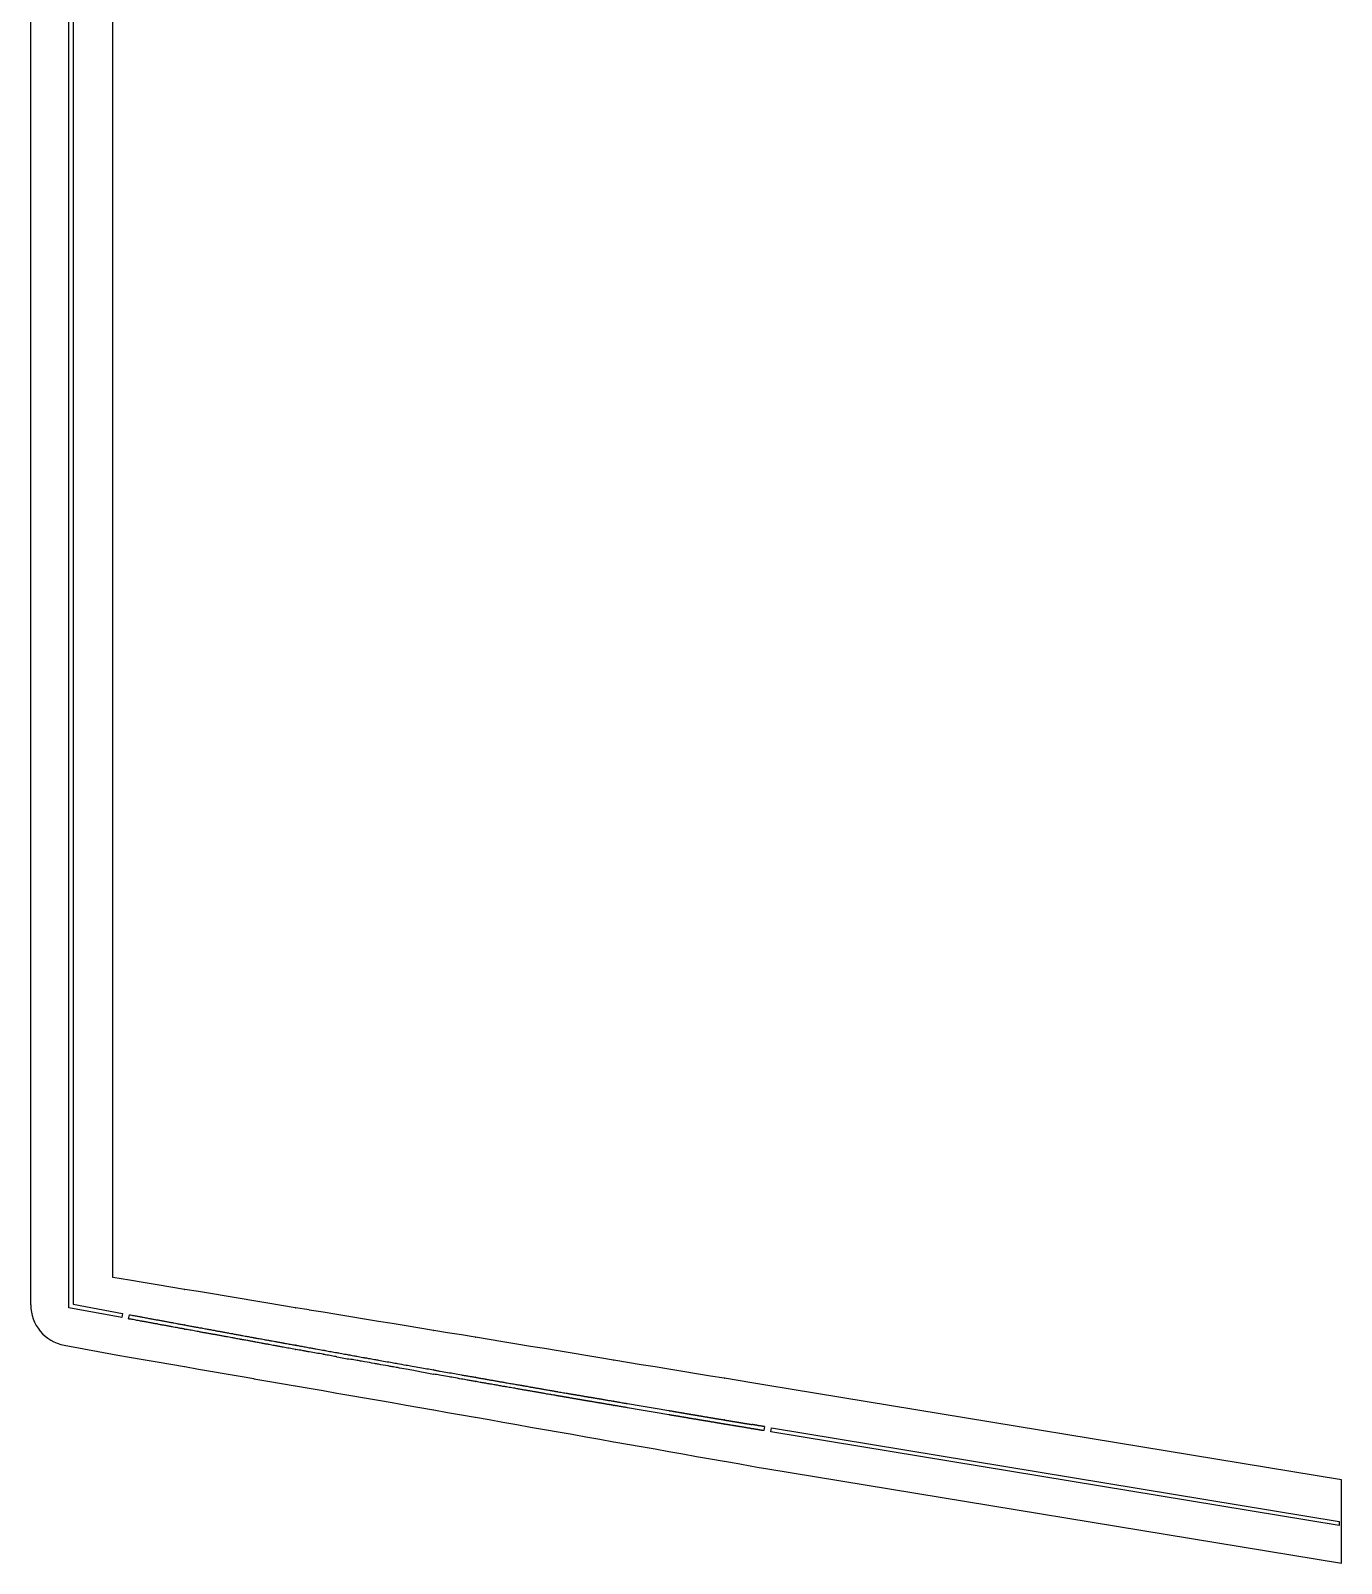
# Model space of a CAD drawing. Header units: millimetres. Extents: x 0 to 956, y 36 to 2273.
# Drawn here: x 0 to 956, y 36 to 1155 of the extents above; entities that cross this region are included whole.
import ezdxf

# ---------------------------------------------------------------- set-up
doc = ezdxf.new("R2010")
doc.units = ezdxf.units.MM
doc.linetypes.add('K5LT_BASIC', pattern=[0])
doc.layers.add('Engraving', color=7, linetype='Continuous')

msp = doc.modelspace()

# ---------------------------------------------------------------- linework, layer by layer
at = {"color": 143, "linetype": 'K5LT_BASIC', "lineweight": 25, "true_color": 0x33acca}
for p, q in [((0, 225.1), (0, 2238.5)), ((60, 245), (60, 2203.4)), ((72, 243), (60, 245)), ((82.1, 241.3), (72, 243)), ((72, 243), (72, 243)), ((82.1, 241.3), (82.1, 241.3)), ((92.2, 239.7), (82.1, 241.3)), ((92.2, 239.7), (92.2, 239.6)), ((102.2, 238), (92.2, 239.6)), ((102.2, 238), (102.3, 238)), ((112.3, 236.3), (102.3, 238)), ((112.3, 236.3), (112.4, 236.3)), ((122.4, 234.7), (112.4, 236.3)), ((122.4, 234.7), (122.5, 234.7)), ((132.5, 233), (122.5, 234.7)), ((132.5, 233), (132.6, 233)), ((142.6, 231.3), (132.6, 233)), ((142.6, 231.3), (142.6, 231.3)), ((152.7, 229.7), (142.6, 231.3)), ((162.8, 228), (152.7, 229.7)), ((152.7, 229.7), (152.7, 229.7)), ((172.9, 226.3), (162.8, 228)), ((162.8, 228), (162.8, 228)), ((172.9, 226.3), (172.9, 226.3)), ((183, 224.7), (172.9, 226.3)), ((193, 223), (183, 224.7)), ((183, 224.7), (183, 224.7)), ((193, 223), (193.1, 223)), ((203.1, 221.4), (193.1, 223)), ((203.1, 221.4), (203.2, 221.3)), ((213.2, 219.7), (203.2, 221.3)), ((213.2, 219.7), (213.3, 219.7)), ((223.3, 218), (213.3, 219.7)), ((223.3, 218), (223.4, 218)), ((233.4, 216.4), (223.4, 218)), ((233.4, 216.4), (233.5, 216.4)), ((243.5, 214.7), (233.5, 216.4)), ((243.5, 214.7), (243.5, 214.7)), ((253.6, 213), (243.5, 214.7)), ((263.7, 211.4), (253.6, 213)), ((253.6, 213), (253.6, 213)), ((263.7, 211.4), (263.7, 211.4)), ((273.8, 209.7), (263.7, 211.4)), ((273.8, 209.7), (273.8, 209.7)), ((283.9, 208), (273.8, 209.7)), ((293.9, 206.4), (283.9, 208)), ((283.9, 208), (283.9, 208)), ((293.9, 206.4), (294, 206.4)), ((304, 204.7), (294, 206.4)), ((304, 204.7), (304.1, 204.7)), ((314.1, 203.1), (304.1, 204.7)), ((314.1, 203.1), (314.2, 203.1)), ((324.2, 201.4), (314.2, 203.1)), ((324.2, 201.4), (324.3, 201.4)), ((334.3, 199.7), (324.3, 201.4)), ((24.5, 195.6), (63.6, 188.3)), ((344.4, 198.1), (334.3, 199.7)), ((334.3, 199.7), (334.3, 199.7)), ((354.5, 196.4), (344.4, 198.1)), ((344.4, 198.1), (344.4, 198.1)), ((354.5, 196.4), (354.5, 196.4)), ((364.6, 194.7), (354.5, 196.4)), ((364.6, 194.7), (364.6, 194.7)), ((374.7, 193.1), (364.6, 194.7)), ((374.7, 193.1), (374.7, 193.1)), ((384.7, 191.4), (374.7, 193.1)), ((384.7, 191.4), (384.8, 191.4)), ((394.8, 189.8), (384.8, 191.4)), ((63.6, 188.3), (72, 186.9)), ((72, 186.9), (72, 186.9)), ((72, 186.9), (82.1, 185.2)), ((82.1, 185.2), (82.1, 185.2)), ((82.1, 185.2), (92.2, 183.4)), ((92.2, 183.4), (102.2, 181.7)), ((92.2, 183.4), (92.2, 183.4)), ((102.2, 181.7), (102.3, 181.7)), ((102.3, 181.7), (112.3, 180)), ((112.3, 180), (112.4, 180)), ((112.4, 180), (122.4, 178.2)), ((394.8, 189.8), (394.9, 189.7)), ((404.9, 188.1), (394.9, 189.7)), ((404.9, 188.1), (405, 188.1)), ((415, 186.4), (405, 188.1)), ((415, 186.4), (415.1, 186.4)), ((425.1, 184.8), (415.1, 186.4)), ((425.1, 184.8), (425.2, 184.8)), ((435.2, 183.1), (425.2, 184.8)), ((435.2, 183.1), (435.2, 183.1)), ((445.3, 181.4), (435.2, 183.1)), ((445.3, 181.4), (445.3, 181.4)), ((455.4, 179.8), (445.3, 181.4)), ((465.5, 178.1), (455.4, 179.8)), ((455.4, 179.8), (455.4, 179.8)), ((122.4, 178.2), (122.5, 178.2)), ((122.5, 178.2), (132.5, 176.5)), ((132.5, 176.5), (132.6, 176.5)), ((132.6, 176.5), (142.6, 174.7)), ((142.6, 174.7), (142.6, 174.7)), ((142.6, 174.7), (152.7, 173)), ((152.7, 173), (162.8, 171.3)), ((152.7, 173), (152.7, 173)), ((162.8, 171.3), (162.8, 171.2)), ((162.8, 171.2), (172.9, 169.5)), ((172.9, 169.5), (172.9, 169.5)), ((172.9, 169.5), (183, 167.8)), ((183, 167.8), (183, 167.7)), ((183, 167.7), (193, 166)), ((475.6, 176.4), (465.5, 178.1)), ((465.5, 178.1), (465.5, 178.1)), ((485.6, 174.8), (475.6, 176.4)), ((475.6, 176.4), (475.6, 176.4)), ((485.6, 174.8), (485.7, 174.8)), ((495.7, 173.1), (485.7, 174.8)), ((495.7, 173.1), (495.8, 173.1)), ((505.8, 171.5), (495.8, 173.1)), ((505.8, 171.5), (505.9, 171.5)), ((515.9, 169.8), (505.9, 171.5)), ((515.9, 169.8), (516, 169.8)), ((526, 168.1), (516, 169.8)), ((536.1, 166.5), (526, 168.1)), ((526, 168.1), (526, 168.1)), ((193, 166), (193.1, 166)), ((193.1, 166), (203.1, 164.2)), ((203.1, 164.2), (203.2, 164.2)), ((203.2, 164.2), (213.2, 162.5)), ((213.2, 162.5), (213.3, 162.5)), ((213.3, 162.5), (223.3, 160.7)), ((223.3, 160.7), (223.4, 160.7)), ((223.4, 160.7), (233.4, 159)), ((233.4, 159), (233.5, 159)), ((233.5, 159), (243.5, 157.2)), ((243.5, 157.2), (253.6, 155.4)), ((243.5, 157.2), (243.5, 157.2)), ((955.9, 97.3), (536.1, 166.5)), ((536.1, 166.5), (536.1, 166.5)), ((253.6, 155.4), (253.6, 155.4)), ((253.6, 155.4), (263.7, 153.7)), ((263.7, 153.7), (263.7, 153.7)), ((263.7, 153.7), (273.8, 151.9)), ((273.8, 151.9), (273.8, 151.9)), ((273.8, 151.9), (283.9, 150.1)), ((283.9, 150.1), (293.9, 148.4)), ((283.9, 150.1), (283.9, 150.1)), ((293.9, 148.4), (294, 148.4)), ((294, 148.4), (304, 146.6)), ((304, 146.6), (304.1, 146.6)), ((304.1, 146.6), (314.1, 144.8)), ((314.1, 144.8), (314.2, 144.8)), ((314.2, 144.8), (324.2, 143)), ((324.2, 143), (324.3, 143)), ((324.3, 143), (334.3, 141.3)), ((334.3, 141.3), (344.4, 139.5)), ((334.3, 141.3), (334.3, 141.3)), ((344.4, 139.5), (354.5, 137.7)), ((344.4, 139.5), (344.4, 139.5)), ((354.5, 137.7), (364.6, 135.9)), ((354.5, 137.7), (354.5, 137.7)), ((364.6, 135.9), (374.7, 134.2)), ((364.6, 135.9), (364.6, 135.9)), ((374.7, 134.2), (374.7, 134.2)), ((374.7, 134.2), (384.7, 132.4)), ((384.7, 132.4), (384.8, 132.4)), ((384.8, 132.4), (394.8, 130.6)), ((394.8, 130.6), (394.9, 130.6)), ((394.9, 130.6), (404.9, 128.8)), ((404.9, 128.8), (405, 128.8)), ((405, 128.8), (415, 127)), ((415, 127), (415.1, 127)), ((415.1, 127), (425.1, 125.2)), ((425.1, 125.2), (425.2, 125.2)), ((425.2, 125.2), (435.2, 123.5)), ((435.2, 123.5), (435.2, 123.5)), ((435.2, 123.5), (445.3, 121.7)), ((445.3, 121.7), (455.4, 119.9)), ((445.3, 121.7), (445.3, 121.7)), ((455.4, 119.9), (455.4, 119.9)), ((455.4, 119.9), (465.5, 118.1)), ((465.5, 118.1), (465.5, 118.1)), ((465.5, 118.1), (475.6, 116.3)), ((475.6, 116.3), (485.6, 114.5)), ((475.6, 116.3), (475.6, 116.3)), ((485.6, 114.5), (485.7, 114.5)), ((485.7, 114.5), (495.7, 112.7)), ((495.7, 112.7), (495.8, 112.7)), ((495.8, 112.7), (505.8, 111)), ((505.8, 111), (505.9, 111)), ((505.9, 111), (515.9, 109.2)), ((515.9, 109.2), (516, 109.2)), ((516, 109.2), (526, 107.4)), ((526, 107.4), (526, 107.4)), ((526, 107.4), (531.2, 106.5)), ((531.2, 106.5), (536.1, 105.7)), ((536.1, 105.7), (955.9, 36.5)), ((536.1, 105.7), (536.1, 105.7)), ((955.9, 63.8), (955.9, 97.3)), ((955.9, 36.5), (955.9, 63.8))]:
    msp.add_line(p, q, dxfattribs=at)
msp.add_ellipse((30, 225.1), major_axis=(0, -30), ratio=0.998777, start_param=4.712389, end_param=6.100184, dxfattribs=at)
at = {"layer": 'Engraving', "color": 143, "linetype": 'K5LT_BASIC', "lineweight": 25, "true_color": 0x33acca}
for p, q in [((27.9, 223), (27.9, 2241.6)), ((30.9, 2238.5), (30.9, 225.5)), ((30.9, 225.5), (67, 218.8)), ((66.4, 215.8), (27.9, 223)), ((67, 218.8), (66.4, 215.8)), ((71.4, 214.9), (72, 217.8)), ((71.4, 214.9), (72, 214.8)), ((72, 217.9), (72, 217.9)), ((72, 217.8), (72, 217.9)), ((72, 214.8), (72, 214.8)), ((82.1, 216), (82.1, 216)), ((82.1, 212.9), (82.1, 212.9)), ((92.2, 214.1), (92.2, 214.1)), ((92.2, 211.1), (92.2, 211.1)), ((102.3, 212.3), (102.2, 212.3)), ((102.2, 209.2), (102.3, 209.2)), ((112.4, 210.4), (112.3, 210.4)), ((112.3, 207.4), (112.4, 207.3)), ((122.5, 208.5), (122.4, 208.6)), ((122.4, 205.5), (122.5, 205.5)), ((132.6, 206.7), (132.5, 206.7)), ((132.5, 203.6), (132.6, 203.6)), ((142.6, 204.8), (142.6, 204.8)), ((142.6, 201.8), (142.6, 201.8)), ((152.7, 203), (152.7, 203)), ((152.7, 200), (152.7, 199.9)), ((162.8, 201.1), (162.8, 201.2)), ((162.8, 198.1), (162.8, 198.1)), ((172.9, 199.3), (172.9, 199.3)), ((172.9, 196.3), (172.9, 196.3)), ((183, 197.5), (183, 197.5)), ((183, 194.4), (183, 194.4)), ((193.1, 195.6), (193, 195.7)), ((193, 192.6), (193.1, 192.6)), ((203.2, 193.8), (203.1, 193.8)), ((203.1, 190.8), (203.2, 190.8)), ((213.3, 192), (213.2, 192)), ((223.4, 190.2), (223.3, 190.2)), ((213.2, 189), (213.3, 188.9)), ((223.3, 187.1), (223.4, 187.1)), ((233.5, 188.4), (233.4, 188.4)), ((233.4, 185.3), (233.5, 185.3)), ((243.5, 186.5), (243.5, 186.6)), ((243.5, 183.5), (243.5, 183.5)), ((253.6, 184.7), (253.6, 184.7)), ((253.6, 181.7), (253.6, 181.7)), ((263.7, 182.9), (263.7, 182.9)), ((263.7, 179.9), (263.7, 179.9)), ((273.8, 181.1), (273.8, 181.1)), ((283.9, 179.3), (283.9, 179.4)), ((273.8, 178.1), (273.8, 178.1)), ((283.9, 176.3), (283.9, 176.3)), ((294, 177.6), (293.9, 177.6)), ((293.9, 174.5), (294, 174.5)), ((304.1, 175.8), (304, 175.8)), ((304, 172.7), (304.1, 172.7)), ((314.2, 174), (314.1, 174)), ((314.1, 170.9), (314.2, 170.9)), ((324.3, 172.2), (324.2, 172.2)), ((324.2, 169.2), (324.3, 169.2)), ((334.3, 170.4), (334.3, 170.4)), ((344.4, 168.7), (344.4, 168.7)), ((334.3, 167.4), (334.3, 167.4)), ((344.4, 165.6), (344.4, 165.6)), ((354.5, 166.9), (354.5, 166.9)), ((354.5, 163.9), (354.5, 163.9)), ((364.6, 165.1), (364.6, 165.2)), ((364.6, 162.1), (364.6, 162.1)), ((374.7, 163.4), (374.7, 163.4)), ((374.7, 160.4), (374.7, 160.4)), ((384.8, 161.6), (384.7, 161.7)), ((384.7, 158.6), (384.8, 158.6)), ((394.8, 159.9), (394.9, 159.9)), ((394.8, 156.9), (394.9, 156.9)), ((405, 158.2), (404.9, 158.2)), ((404.9, 155.1), (405, 155.1)), ((415, 156.5), (415.1, 156.5)), ((415, 153.4), (415.1, 153.4)), ((425.2, 154.7), (425.1, 154.8)), ((425.1, 151.7), (425.2, 151.7)), ((435.2, 153), (435.2, 153)), ((435.2, 153), (445.3, 151.3)), ((445.3, 148.3), (435.2, 150)), ((435.2, 150), (435.2, 150)), ((445.3, 151.3), (445.3, 151.3)), ((445.3, 151.3), (455.4, 149.6)), ((445.3, 148.3), (445.3, 148.3)), ((455.4, 146.6), (445.3, 148.3)), ((455.4, 149.6), (455.4, 149.6)), ((455.4, 149.6), (465.5, 147.9)), ((455.4, 146.6), (455.4, 146.6)), ((465.5, 144.9), (455.4, 146.6)), ((465.5, 147.9), (465.5, 147.9)), ((475.6, 146.2), (475.6, 146.2)), ((465.5, 144.9), (465.5, 144.9)), ((475.6, 143.2), (475.6, 143.1)), ((485.7, 144.5), (485.6, 144.5)), ((485.6, 141.4), (485.7, 141.4)), ((495.8, 142.8), (495.7, 142.8)), ((495.7, 139.7), (495.8, 139.7)), ((505.9, 141.1), (505.8, 141.1)), ((505.8, 138.1), (505.9, 138)), ((516, 139.4), (515.9, 139.4)), ((515.9, 136.4), (516, 136.4)), ((526, 137.7), (526, 137.7)), ((526, 134.7), (526, 134.7)), ((535.2, 136.2), (534.7, 133.3)), ((539.8, 132.4), (540.3, 135.3)), ((540.3, 135.3), (954.3, 67.1)), ((954.3, 64.1), (539.8, 132.4)), ((954.3, 67.1), (954.3, 64.1))]:
    msp.add_line(p, q, dxfattribs=at)
for centre, radius, start, end in [((3471.6, 18230.8), 18333.7, 259.79488, 259.82676), ((3408.2, 17826.5), 17921.6, 259.86198, 259.89459), ((3584.3, 18771.8), 18886.1, 259.93571, 259.96666), ((3729.7, 19565), 19689.5, 259.9806, 260.01028)]:
    msp.add_arc(centre, radius, start, end, dxfattribs=at)
for points, knots in [([(72, 217.9), (72.6, 217.8), (73.7, 217.6), (75.4, 217.2), (77.3, 216.9), (79.5, 216.5), (81.2, 216.2), (82.1, 216)], [0, 0, 0, 0, 0.261811, 0.523622, 0.786638, 1.179952, 1.573265, 1.573265, 1.573265, 1.573265]), ([(82.1, 212.9), (81.8, 213), (81.1, 213.1), (79.9, 213.3), (77.8, 213.7), (75.1, 214.2), (72.9, 214.6), (72, 214.8)], [0, 0, 0, 0, 0.142594, 0.285188, 0.570377, 1.140753, 1.572958, 1.572958, 1.572958, 1.572958]), ([(82.1, 216), (83.2, 215.8), (84.9, 215.5), (87.4, 215), (89.6, 214.6), (91.3, 214.3), (92.2, 214.1)], [0, 0, 0, 0, 0.529955, 0.79721, 1.195821, 1.594432, 1.594432, 1.594432, 1.594432]), ([(92.2, 211.1), (91.7, 211.2), (90.9, 211.3), (89.6, 211.5), (88.4, 211.8), (86.7, 212.1), (84.6, 212.5), (82.9, 212.8), (82.1, 212.9)], [0, 0, 0, 0, 0.201928, 0.403856, 0.605784, 0.807713, 1.211569, 1.615425, 1.615425, 1.615425, 1.615425]), ([(92.2, 214.1), (93, 214), (94.7, 213.7), (96.8, 213.3), (98.5, 213), (99.7, 212.7), (101, 212.5), (101.8, 212.3), (102.2, 212.3)], [0, 0, 0, 0, 0.400294, 0.800587, 0.99958, 1.198572, 1.397565, 1.596558, 1.596558, 1.596558, 1.596558]), ([(102.2, 209.2), (101.8, 209.3), (101, 209.4), (99.7, 209.7), (98.5, 209.9), (96.8, 210.2), (94.7, 210.6), (93, 210.9), (92.2, 211.1)], [0, 0, 0, 0, 0.202198, 0.404397, 0.606595, 0.808794, 1.21319, 1.617587, 1.617587, 1.617587, 1.617587]), ([(102.3, 212.3), (102.7, 212.2), (103.4, 212.1), (104.8, 211.8), (106.4, 211.5), (108.1, 211.2), (109.5, 210.9), (110.9, 210.7), (111.9, 210.5), (112.3, 210.4)], [0, 0, 0, 0, 0.174182, 0.348364, 0.696729, 0.922213, 1.147698, 1.373183, 1.598668, 1.598668, 1.598668, 1.598668]), ([(112.3, 207.4), (111.9, 207.4), (111.1, 207.6), (109.4, 207.9), (107.5, 208.2), (105.3, 208.6), (103.6, 209), (102.6, 209.1), (102.3, 209.2)], [0, 0, 0, 0, 0.199798, 0.399596, 0.799192, 1.116885, 1.434578, 1.598389, 1.598389, 1.598389, 1.598389]), ([(112.4, 210.4), (112.9, 210.3), (114, 210.1), (115.7, 209.8), (117.7, 209.4), (119.9, 209), (121.6, 208.7), (122.4, 208.6)], [0, 0, 0, 0, 0.273098, 0.546195, 0.821662, 1.232509, 1.643356, 1.643356, 1.643356, 1.643356]), ([(122.4, 205.5), (121.7, 205.6), (120.3, 205.9), (118.2, 206.3), (116.1, 206.7), (114.2, 207), (112.9, 207.2), (112.4, 207.3)], [0, 0, 0, 0, 0.351161, 0.702321, 1.053482, 1.404643, 1.685795, 1.685795, 1.685795, 1.685795]), ([(122.5, 208.5), (123.5, 208.4), (125.1, 208.1), (127.6, 207.6), (130, 207.2), (131.7, 206.9), (132.5, 206.7)], [0, 0, 0, 0, 0.485574, 0.822679, 1.234038, 1.645398, 1.645398, 1.645398, 1.645398]), ([(132.5, 203.6), (132.1, 203.7), (131.3, 203.9), (130, 204.1), (128.7, 204.3), (127.1, 204.6), (125, 205), (123.3, 205.3), (122.5, 205.5)], [0, 0, 0, 0, 0.208316, 0.416631, 0.624947, 0.833263, 1.249894, 1.666526, 1.666526, 1.666526, 1.666526]), ([(132.6, 206.7), (133, 206.6), (133.9, 206.5), (135.5, 206.1), (137.6, 205.8), (140.1, 205.3), (141.8, 205), (142.6, 204.8)], [0, 0, 0, 0, 0.212402, 0.424805, 0.82369, 1.235552, 1.647413, 1.647413, 1.647413, 1.647413]), ([(142.6, 201.8), (142.2, 201.9), (141.3, 202), (140.1, 202.3), (138.8, 202.5), (137.2, 202.8), (135.1, 203.2), (133.4, 203.5), (132.6, 203.6)], [0, 0, 0, 0, 0.20857, 0.417141, 0.625711, 0.834281, 1.251422, 1.668563, 1.668563, 1.668563, 1.668563]), ([(142.6, 204.8), (143, 204.8), (143.8, 204.6), (145.2, 204.4), (146.8, 204.1), (148.5, 203.8), (149.9, 203.5), (151.3, 203.3), (152.2, 203.1), (152.7, 203)], [0, 0, 0, 0, 0.17485, 0.349699, 0.699399, 0.920827, 1.142256, 1.363685, 1.585114, 1.585114, 1.585114, 1.585114]), ([(152.7, 200), (152.2, 200), (151.2, 200.2), (149.7, 200.5), (148.2, 200.8), (146.5, 201.1), (144.7, 201.4), (143.3, 201.7), (142.6, 201.8)], [0, 0, 0, 0, 0.234895, 0.469789, 0.704684, 0.939578, 1.262215, 1.584852, 1.584852, 1.584852, 1.584852]), ([(152.7, 203), (153, 202.9), (153.7, 202.8), (154.9, 202.6), (156.3, 202.3), (158, 202), (159.6, 201.7), (161.2, 201.4), (162.2, 201.3), (162.8, 201.2)], [0, 0, 0, 0, 0.143537, 0.287073, 0.574147, 0.821979, 1.069812, 1.317645, 1.565478, 1.565478, 1.565478, 1.565478]), ([(162.8, 198.1), (161.9, 198.3), (160.3, 198.6), (158.1, 199), (156.2, 199.3), (154.8, 199.6), (153.6, 199.8), (153, 199.9), (152.7, 199.9)], [0, 0, 0, 0, 0.391306, 0.782612, 1.032087, 1.281561, 1.423382, 1.565204, 1.565204, 1.565204, 1.565204]), ([(162.8, 201.1), (163.1, 201.1), (163.6, 201), (164.5, 200.8), (165.9, 200.6), (167.5, 200.3), (169.3, 200), (171.1, 199.6), (172.3, 199.4), (172.9, 199.3)], [0, 0, 0, 0, 0.114514, 0.229028, 0.458057, 0.735343, 1.01263, 1.289916, 1.567203, 1.567203, 1.567203, 1.567203]), ([(172.9, 196.3), (172, 196.4), (170.4, 196.7), (168.1, 197.1), (166.1, 197.5), (164.6, 197.8), (163.5, 198), (163.1, 198.1), (162.8, 198.1)], [0, 0, 0, 0, 0.391734, 0.783469, 1.062395, 1.341321, 1.454125, 1.566929, 1.566929, 1.566929, 1.566929]), ([(172.9, 199.3), (173.3, 199.2), (174, 199.1), (175.5, 198.8), (177.5, 198.5), (179.6, 198.1), (181.5, 197.7), (182.5, 197.6), (183, 197.5)], [0, 0, 0, 0, 0.168485, 0.33697, 0.673939, 1.110663, 1.329025, 1.547386, 1.547386, 1.547386, 1.547386]), ([(183, 194.4), (182.1, 194.6), (180.4, 194.9), (177.5, 195.4), (174.9, 195.9), (173.3, 196.2), (172.9, 196.3)], [0, 0, 0, 0, 0.386782, 0.773564, 1.381999, 1.547122, 1.547122, 1.547122, 1.547122]), ([(183, 197.5), (183.2, 197.4), (183.7, 197.3), (184.7, 197.2), (186, 196.9), (187.7, 196.6), (189.5, 196.3), (191.3, 196), (192.4, 195.8), (193, 195.7)], [0, 0, 0, 0, 0.110941, 0.221882, 0.443765, 0.720078, 0.996391, 1.272704, 1.549018, 1.549018, 1.549018, 1.549018]), ([(193, 192.6), (192.3, 192.7), (190.8, 193), (187.9, 193.5), (185.3, 194), (183.4, 194.3), (183, 194.4)], [0, 0, 0, 0, 0.339416, 0.678832, 1.357663, 1.548753, 1.548753, 1.548753, 1.548753]), ([(193.1, 195.6), (193.2, 195.6), (193.4, 195.6), (193.9, 195.5), (194.7, 195.4), (196.6, 195), (198.9, 194.6), (201.3, 194.2), (202.5, 193.9), (203.1, 193.8)], [0, 0, 0, 0, 0.054012, 0.108024, 0.216048, 0.432096, 1.002121, 1.287134, 1.572146, 1.572146, 1.572146, 1.572146]), ([(203.1, 190.8), (202.3, 190.9), (200.6, 191.2), (197.4, 191.8), (194.9, 192.3), (193.2, 192.6), (193.1, 192.6)], [0, 0, 0, 0, 0.392961, 0.785922, 1.521237, 1.571866, 1.571866, 1.571866, 1.571866]), ([(203.2, 193.8), (203.2, 193.8), (203.4, 193.8), (203.8, 193.7), (204.6, 193.6), (206, 193.3), (208.9, 192.8), (211.4, 192.3), (213.2, 192), (213.2, 192)], [0, 0, 0, 0, 0.011989, 0.092103, 0.1902, 0.386395, 0.778785, 1.563564, 1.595213, 1.595213, 1.595213, 1.595213]), ([(213.2, 189), (211.6, 189.3), (208.2, 189.9), (204.9, 190.5), (203.2, 190.8)], [0, 0, 0, 0, 0.786555, 1.573143, 1.573143, 1.573143, 1.573143]), ([(213.3, 192), (213.5, 192), (214.1, 191.9), (215.3, 191.6), (217.7, 191.2), (220.5, 190.7), (222.6, 190.3), (223.3, 190.2)], [0, 0, 0, 0, 0.107502, 0.268756, 0.591263, 1.236278, 1.596709, 1.596709, 1.596709, 1.596709]), ([(223.4, 190.2), (223.8, 190.1), (225, 189.9), (227.6, 189.4), (230.4, 188.9), (232.6, 188.5), (233.4, 188.4)], [0, 0, 0, 0, 0.223205, 0.558012, 1.227627, 1.598161, 1.598161, 1.598161, 1.598161]), ([(223.3, 187.1), (223.1, 187.2), (222.5, 187.3), (221.2, 187.5), (218.7, 188), (215.9, 188.5), (213.9, 188.8), (213.3, 188.9)], [0, 0, 0, 0, 0.112736, 0.281841, 0.620049, 1.296467, 1.596431, 1.596431, 1.596431, 1.596431]), ([(233.5, 188.4), (234.2, 188.2), (235.9, 187.9), (239.3, 187.3), (241.9, 186.8), (243.5, 186.6)], [0, 0, 0, 0, 0.343986, 0.859965, 1.621179, 1.621179, 1.621179, 1.621179]), ([(243.5, 183.5), (242.8, 183.6), (241, 184), (237.6, 184.6), (235, 185), (233.5, 185.3)], [0, 0, 0, 0, 0.349513, 0.873781, 1.620897, 1.620897, 1.620897, 1.620897]), ([(243.5, 186.5), (244.5, 186.4), (246.9, 185.9), (250.2, 185.3), (252.6, 184.9), (253.6, 184.7)], [0, 0, 0, 0, 0.46223, 1.155574, 1.622547, 1.622547, 1.622547, 1.622547]), ([(253.6, 181.7), (252.6, 181.9), (249.3, 182.5), (245.9, 183.1), (243.5, 183.5)], [0, 0, 0, 0, 0.474079, 1.643894, 1.643894, 1.643894, 1.643894]), ([(263.7, 179.9), (262.7, 180.1), (259.3, 180.7), (256, 181.3), (253.6, 181.7)], [0, 0, 0, 0, 0.48496, 1.645223, 1.645223, 1.645223, 1.645223]), ([(263.7, 182.9), (264.9, 182.7), (268.3, 182.1), (271.6, 181.5), (273.8, 181.1)], [0, 0, 0, 0, 0.599793, 1.646789, 1.646789, 1.646789, 1.646789]), ([(273.8, 178.1), (271.7, 178.5), (268.3, 179.1), (265, 179.7), (263.7, 179.9)], [0, 0, 0, 0, 1.02117, 1.646499, 1.646499, 1.646499, 1.646499]), ([(273.8, 181.1), (275.3, 180.9), (278.6, 180.3), (282, 179.7), (283.9, 179.4)], [0, 0, 0, 0, 0.72072, 1.648014, 1.648014, 1.648014, 1.648014]), ([(283.9, 176.3), (282.4, 176.6), (279, 177.2), (275.7, 177.8), (273.8, 178.1)], [0, 0, 0, 0, 0.726529, 1.647728, 1.647728, 1.647728, 1.647728]), ([(294, 177.6), (294.8, 177.4), (296.3, 177.1), (299.7, 176.5), (302.2, 176.1), (304, 175.8)], [0, 0, 0, 0, 0.383729, 0.767458, 1.650314, 1.650314, 1.650314, 1.650314]), ([(304, 172.7), (302.1, 173.1), (298.7, 173.7), (295.4, 174.3), (294, 174.5)], [0, 0, 0, 0, 0.995202, 1.693446, 1.693446, 1.693446, 1.693446]), ([(314.1, 170.9), (312.2, 171.3), (308.8, 171.9), (305.5, 172.5), (304.1, 172.7)], [0, 0, 0, 0, 0.96039, 1.67281, 1.67281, 1.67281, 1.67281]), ([(324.2, 169.2), (323.2, 169.3), (321.3, 169.7), (318.7, 170.1), (316.3, 170.6), (314.9, 170.8), (314.2, 170.9)], [0, 0, 0, 0, 0.474556, 0.949111, 1.300458, 1.651805, 1.651805, 1.651805, 1.651805]), ([(324.3, 172.2), (325.1, 172.1), (326.8, 171.8), (329.3, 171.3), (331.4, 171), (333, 170.7), (333.9, 170.5), (334.3, 170.4)], [0, 0, 0, 0, 0.407748, 0.815496, 1.223244, 1.427118, 1.630992, 1.630992, 1.630992, 1.630992]), ([(334.3, 167.4), (333.8, 167.5), (332.7, 167.7), (331, 168), (329.4, 168.3), (327.7, 168.5), (326, 168.9), (324.8, 169.1), (324.3, 169.2)], [0, 0, 0, 0, 0.26768, 0.535359, 0.803039, 1.070719, 1.361573, 1.652427, 1.652427, 1.652427, 1.652427]), ([(334.3, 170.4), (335.2, 170.3), (336.9, 170), (338.9, 169.6), (340.6, 169.3), (341.9, 169.1), (343.1, 168.9), (344, 168.8), (344.4, 168.7)], [0, 0, 0, 0, 0.396818, 0.793636, 0.992045, 1.190454, 1.388863, 1.587272, 1.587272, 1.587272, 1.587272]), ([(344.4, 168.7), (344.9, 168.6), (345.9, 168.4), (348.2, 168), (351.2, 167.5), (353.5, 167.1), (354.5, 166.9)], [0, 0, 0, 0, 0.206023, 0.515058, 1.133128, 1.633278, 1.633278, 1.633278, 1.633278]), ([(344.4, 165.6), (343.9, 165.7), (342.8, 165.9), (341.2, 166.2), (339.6, 166.5), (337.9, 166.8), (336.2, 167.1), (334.9, 167.3), (334.3, 167.4)], [0, 0, 0, 0, 0.256897, 0.513795, 0.770692, 1.02759, 1.318144, 1.608698, 1.608698, 1.608698, 1.608698]), ([(354.5, 163.9), (354, 164), (352.9, 164.2), (350.3, 164.6), (347.5, 165.1), (345.3, 165.5), (344.4, 165.6)], [0, 0, 0, 0, 0.224019, 0.560047, 1.232103, 1.63299, 1.63299, 1.63299, 1.63299]), ([(354.5, 166.9), (355.1, 166.8), (356.2, 166.6), (357.6, 166.4), (358.7, 166.2), (359.5, 166), (360.4, 165.9), (361.5, 165.7), (362.9, 165.5), (364, 165.3), (364.6, 165.2)], [0, 0, 0, 0, 0.27227, 0.54454, 0.683263, 0.821985, 0.960707, 1.099429, 1.376874, 1.654318, 1.654318, 1.654318, 1.654318]), ([(364.6, 162.1), (364.3, 162.2), (363.7, 162.3), (362.9, 162.4), (362, 162.6), (361, 162.7), (359.9, 162.9), (358.2, 163.2), (356.7, 163.5), (355.3, 163.7), (354.8, 163.8), (354.5, 163.9)], [0, 0, 0, 0, 0.141726, 0.283451, 0.425177, 0.566903, 0.779491, 0.992079, 1.417256, 1.546476, 1.675696, 1.675696, 1.675696, 1.675696]), ([(364.6, 165.1), (365, 165.1), (365.9, 164.9), (367.1, 164.7), (368.4, 164.5), (370, 164.2), (371.7, 163.9), (373.4, 163.6), (374.2, 163.5), (374.7, 163.4)], [0, 0, 0, 0, 0.20638, 0.412759, 0.619139, 0.825519, 1.238278, 1.444658, 1.651038, 1.651038, 1.651038, 1.651038]), ([(374.7, 160.4), (374.3, 160.4), (373.7, 160.5), (372.8, 160.7), (371.8, 160.8), (370.9, 161), (370, 161.2), (369.1, 161.3), (368.1, 161.5), (367.1, 161.7), (365.9, 161.9), (365, 162), (364.6, 162.1)], [0, 0, 0, 0, 0.152436, 0.304872, 0.457307, 0.609743, 0.762179, 0.914615, 1.06705, 1.219486, 1.434499, 1.649513, 1.649513, 1.649513, 1.649513]), ([(374.7, 163.4), (375.1, 163.3), (376.2, 163.1), (377.6, 162.9), (378.9, 162.7), (379.8, 162.5), (380.8, 162.3), (381.7, 162.2), (382.5, 162), (383.2, 161.9), (383.9, 161.8), (384.4, 161.7), (384.6, 161.7), (384.7, 161.7)], [0, 0, 0, 0, 0.208501, 0.521252, 0.677628, 0.834004, 0.99038, 1.146755, 1.268734, 1.390712, 1.51269, 1.573679, 1.634668, 1.634668, 1.634668, 1.634668]), ([(384.7, 158.6), (384.6, 158.6), (384.4, 158.7), (384, 158.7), (383.3, 158.9), (382.1, 159.1), (380.7, 159.3), (379.3, 159.6), (378.1, 159.8), (376.5, 160), (375.3, 160.2), (374.7, 160.4)], [0, 0, 0, 0, 0.049618, 0.099237, 0.198474, 0.396947, 0.727736, 0.893131, 1.058525, 1.357213, 1.6559, 1.6559, 1.6559, 1.6559]), ([(384.8, 161.6), (385.4, 161.5), (386.7, 161.3), (388.6, 161), (390.1, 160.7), (391.4, 160.5), (392.2, 160.4), (392.9, 160.2), (393.6, 160.1), (394.2, 160), (394.6, 160), (394.8, 159.9)], [0, 0, 0, 0, 0.310574, 0.621149, 0.931723, 1.08701, 1.242297, 1.346234, 1.450172, 1.554109, 1.658046, 1.658046, 1.658046, 1.658046]), ([(394.8, 156.9), (394.7, 156.9), (394.5, 156.9), (394, 157), (393.3, 157.1), (392.6, 157.3), (391.9, 157.4), (391.3, 157.5), (390.8, 157.6), (390.3, 157.6), (389.8, 157.7), (389.3, 157.8), (388.8, 157.9), (388.3, 158), (387.9, 158.1), (387.4, 158.1), (387.1, 158.2), (386.7, 158.3), (386.2, 158.4), (385.7, 158.5), (385.2, 158.5), (384.9, 158.6), (384.8, 158.6)], [0, 0, 0, 0, 0.059631, 0.119263, 0.238525, 0.357788, 0.47705, 0.556558, 0.636067, 0.715575, 0.795084, 0.874592, 0.9541, 1.033609, 1.113117, 1.172999, 1.23288, 1.292762, 1.352644, 1.472407, 1.532289, 1.592171, 1.592171, 1.592171, 1.592171]), ([(394.9, 159.9), (395, 159.9), (395.2, 159.9), (395.5, 159.8), (396, 159.7), (396.4, 159.6), (396.9, 159.6), (397.3, 159.5), (397.9, 159.4), (398.6, 159.3), (399.5, 159.1), (400.4, 159), (401.3, 158.8), (402.2, 158.7), (403.1, 158.5), (404, 158.3), (404.6, 158.2), (404.9, 158.2)], [0, 0, 0, 0, 0.047729, 0.095457, 0.190915, 0.262508, 0.334101, 0.405694, 0.477287, 0.630369, 0.783451, 0.936532, 1.089614, 1.242696, 1.395777, 1.548859, 1.701941, 1.701941, 1.701941, 1.701941]), ([(404.9, 155.1), (404.7, 155.2), (404.4, 155.2), (403.8, 155.3), (403.2, 155.4), (402.7, 155.5), (402.1, 155.6), (401.5, 155.7), (401, 155.8), (400.4, 155.9), (399.7, 156), (399, 156.2), (398.3, 156.3), (397.7, 156.4), (397, 156.5), (396.3, 156.6), (395.6, 156.7), (395.1, 156.8), (394.9, 156.9)], [0, 0, 0, 0, 0.0941, 0.1882, 0.2823, 0.3764, 0.4705, 0.5646, 0.6587, 0.7528, 0.868674, 0.984549, 1.100423, 1.216298, 1.332172, 1.448047, 1.563921, 1.679796, 1.679796, 1.679796, 1.679796]), ([(405, 158.2), (405.1, 158.2), (405.3, 158.1), (405.6, 158.1), (405.9, 158), (406.2, 158), (406.5, 157.9), (406.9, 157.8), (407.6, 157.7), (408.4, 157.6), (409.2, 157.5), (409.8, 157.4), (410.4, 157.3), (411.2, 157.1), (412.1, 157), (413.1, 156.8), (413.9, 156.7), (414.5, 156.6), (414.9, 156.5), (415, 156.5)], [0, 0, 0, 0, 0.05052, 0.101041, 0.151561, 0.202081, 0.252602, 0.303122, 0.404163, 0.555724, 0.707285, 0.783065, 0.858846, 1.010407, 1.166938, 1.323469, 1.48, 1.558265, 1.636531, 1.636531, 1.636531, 1.636531]), ([(415, 153.4), (414.9, 153.5), (414.7, 153.5), (414.3, 153.6), (413.9, 153.6), (413.5, 153.7), (412.9, 153.8), (412, 153.9), (411.1, 154.1), (410.2, 154.3), (409.5, 154.4), (408.8, 154.5), (408, 154.6), (407.1, 154.8), (406.4, 154.9), (405.8, 155), (405.3, 155.1), (405.1, 155.1), (405, 155.1)], [0, 0, 0, 0, 0.059064, 0.118128, 0.177192, 0.236256, 0.354384, 0.472512, 0.649703, 0.826895, 0.915491, 1.004087, 1.181279, 1.300458, 1.419637, 1.538816, 1.598406, 1.657995, 1.657995, 1.657995, 1.657995]), ([(415.1, 156.5), (415.5, 156.4), (416.3, 156.3), (417.6, 156), (418.8, 155.8), (420.5, 155.5), (422.6, 155.2), (424.3, 154.9), (425.1, 154.8)], [0, 0, 0, 0, 0.212843, 0.425685, 0.638528, 0.851371, 1.277056, 1.702742, 1.702742, 1.702742, 1.702742]), ([(425.1, 151.7), (424.8, 151.8), (424.3, 151.9), (423.5, 152), (422.8, 152.1), (422.3, 152.2), (421.9, 152.3), (421.5, 152.3), (420.9, 152.4), (420.3, 152.5), (419.5, 152.7), (418.6, 152.8), (417.8, 153), (417, 153.1), (416.4, 153.2), (416, 153.3), (415.5, 153.3), (415.2, 153.4), (415.1, 153.4)], [0, 0, 0, 0, 0.134843, 0.269686, 0.404528, 0.47195, 0.539371, 0.606793, 0.674214, 0.809057, 0.9439, 1.078743, 1.22899, 1.379238, 1.454362, 1.529486, 1.60461, 1.679734, 1.679734, 1.679734, 1.679734]), ([(425.2, 154.7), (425.4, 154.7), (425.9, 154.6), (426.7, 154.5), (427.4, 154.4), (428.2, 154.2), (429, 154.1), (430, 153.9), (431.1, 153.7), (432.2, 153.5), (433.1, 153.4), (433.7, 153.3), (434.2, 153.2), (434.7, 153.1), (435, 153.1), (435.2, 153)], [0, 0, 0, 0, 0.126339, 0.252677, 0.379016, 0.505354, 0.631693, 0.758031, 1.010708, 1.173626, 1.336543, 1.418002, 1.499461, 1.580919, 1.662378, 1.662378, 1.662378, 1.662378]), ([(435.2, 150), (434.8, 150.1), (434, 150.2), (432.9, 150.4), (431.9, 150.6), (431.1, 150.7), (430.5, 150.8), (429.9, 150.9), (429.2, 151), (428.2, 151.2), (427.3, 151.3), (426.5, 151.5), (426, 151.6), (425.7, 151.6), (425.5, 151.6), (425.3, 151.7), (425.2, 151.7), (425.2, 151.7)], [0, 0, 0, 0, 0.196726, 0.393452, 0.590178, 0.688541, 0.786904, 0.882992, 0.97908, 1.171256, 1.363432, 1.45952, 1.555608, 1.587739, 1.61987, 1.652001, 1.684132, 1.684132, 1.684132, 1.684132]), ([(465.5, 147.9), (465.6, 147.9), (465.7, 147.9), (466, 147.8), (466.2, 147.8), (466.6, 147.7), (467, 147.7), (467.5, 147.6), (468.1, 147.5), (468.6, 147.4), (469.2, 147.3), (469.7, 147.2), (470.2, 147.1), (470.9, 147), (471.7, 146.9), (472.5, 146.7), (473.1, 146.6), (473.7, 146.5), (474.3, 146.4), (474.9, 146.3), (475.3, 146.2), (475.6, 146.2)], [0, 0, 0, 0, 0.040278, 0.080555, 0.120833, 0.161111, 0.241666, 0.322221, 0.45648, 0.52361, 0.590739, 0.724998, 0.792128, 0.859257, 1.065238, 1.168228, 1.271219, 1.374209, 1.477199, 1.58019, 1.68318, 1.68318, 1.68318, 1.68318]), ([(475.6, 146.2), (475.8, 146.2), (476.1, 146.1), (476.7, 146), (477.2, 145.9), (477.8, 145.8), (478.5, 145.7), (479.2, 145.6), (479.8, 145.5), (480.3, 145.4), (480.6, 145.3), (481, 145.3), (481.3, 145.2), (481.7, 145.1), (482.1, 145.1), (482.5, 145), (482.9, 145), (483.1, 144.9), (483.4, 144.9), (483.7, 144.8), (483.9, 144.8), (484.2, 144.7), (484.6, 144.7), (484.9, 144.6), (485.1, 144.6), (485.3, 144.5), (485.5, 144.5), (485.6, 144.5), (485.6, 144.5)], [0, 0, 0, 0, 0.089361, 0.178721, 0.268082, 0.357443, 0.478088, 0.598733, 0.716387, 0.775213, 0.83404, 0.892867, 0.951694, 1.010521, 1.069347, 1.157939, 1.202235, 1.246531, 1.290827, 1.335123, 1.379418, 1.423714, 1.483226, 1.542738, 1.572494, 1.60225, 1.632006, 1.661762, 1.661762, 1.661762, 1.661762]), ([(475.6, 143.2), (475.4, 143.2), (475, 143.2), (474.5, 143.3), (474, 143.4), (473.5, 143.5), (473.1, 143.6), (472.7, 143.6), (472.4, 143.7), (472, 143.8), (471.6, 143.8), (471.3, 143.9), (470.9, 143.9), (470.5, 144), (469.9, 144.1), (469.3, 144.2), (468.7, 144.3), (468, 144.4), (467.4, 144.5), (466.8, 144.6), (466.1, 144.7), (465.7, 144.8), (465.5, 144.9)], [0, 0, 0, 0, 0.089424, 0.178848, 0.268272, 0.357696, 0.417312, 0.476927, 0.536543, 0.596159, 0.655775, 0.715391, 0.775007, 0.834623, 0.940664, 1.046704, 1.152745, 1.258785, 1.364826, 1.470866, 1.576907, 1.682947, 1.682947, 1.682947, 1.682947]), ([(485.6, 141.4), (485.6, 141.5), (485.5, 141.5), (485.2, 141.5), (485, 141.6), (484.7, 141.6), (484.4, 141.6), (484.1, 141.7), (483.9, 141.7), (483.4, 141.8), (482.8, 141.9), (482.1, 142), (481.5, 142.1), (480.9, 142.2), (480.3, 142.3), (479.9, 142.4), (479.5, 142.5), (479, 142.6), (478.3, 142.7), (477.7, 142.8), (477.3, 142.9), (476.9, 142.9), (476.6, 143), (476.3, 143), (475.9, 143.1), (475.7, 143.1), (475.6, 143.1)], [0, 0, 0, 0, 0.029723, 0.059446, 0.108984, 0.158522, 0.203106, 0.24769, 0.292274, 0.336858, 0.505287, 0.589502, 0.673716, 0.808841, 0.876404, 0.943966, 1.011529, 1.079091, 1.214216, 1.326028, 1.381934, 1.437839, 1.493745, 1.549651, 1.605557, 1.661463, 1.661463, 1.661463, 1.661463]), ([(485.7, 144.5), (485.8, 144.5), (486, 144.4), (486.2, 144.4), (486.4, 144.4), (486.7, 144.3), (487, 144.2), (487.4, 144.2), (487.7, 144.1), (488, 144.1), (488.2, 144), (488.4, 144), (488.5, 144), (488.8, 144), (489, 143.9), (489.4, 143.9), (489.8, 143.8), (490.4, 143.7), (491.2, 143.5), (491.9, 143.4), (492.7, 143.3), (493.5, 143.2), (494.2, 143), (495, 142.9), (495.5, 142.8), (495.7, 142.8)], [0, 0, 0, 0, 0.054918, 0.082377, 0.109836, 0.164754, 0.219672, 0.274221, 0.328771, 0.38332, 0.410595, 0.43787, 0.464587, 0.491304, 0.544739, 0.598174, 0.651608, 0.775142, 0.898676, 1.02221, 1.145744, 1.269278, 1.392812, 1.516346, 1.63988, 1.63988, 1.63988, 1.63988]), ([(495.7, 139.7), (495.6, 139.8), (495.4, 139.8), (495, 139.9), (494.8, 139.9), (494.5, 139.9), (494.2, 140), (493.8, 140.1), (493.4, 140.1), (493.1, 140.2), (492.8, 140.2), (492.6, 140.3), (492.3, 140.3), (491.9, 140.4), (491.5, 140.5), (491.1, 140.5), (490.7, 140.6), (490.3, 140.7), (489.9, 140.7), (489.5, 140.8), (489.1, 140.9), (488.7, 140.9), (488.4, 141), (488, 141), (487.8, 141.1), (487.5, 141.1), (487.1, 141.2), (486.6, 141.3), (486.2, 141.4), (485.8, 141.4), (485.7, 141.4)], [0, 0, 0, 0, 0.05663, 0.113261, 0.169891, 0.198206, 0.226521, 0.311467, 0.396412, 0.438885, 0.481358, 0.523831, 0.566303, 0.632665, 0.699027, 0.765389, 0.831751, 0.898112, 0.964474, 1.030836, 1.097198, 1.158719, 1.220241, 1.281762, 1.312523, 1.343284, 1.422796, 1.502308, 1.58182, 1.661333, 1.661333, 1.661333, 1.661333]), ([(495.8, 142.8), (495.9, 142.8), (496.1, 142.7), (496.4, 142.7), (496.6, 142.6), (496.9, 142.6), (497.2, 142.5), (497.6, 142.5), (498.1, 142.4), (498.7, 142.3), (499.3, 142.2), (499.8, 142.1), (500.2, 142), (500.5, 142), (500.8, 141.9), (501.2, 141.9), (501.6, 141.8), (501.9, 141.8), (502.2, 141.7), (502.5, 141.7), (502.9, 141.6), (503.5, 141.5), (504, 141.4), (504.4, 141.3), (504.8, 141.3), (505.2, 141.2), (505.5, 141.1), (505.7, 141.1), (505.8, 141.1)], [0, 0, 0, 0, 0.048816, 0.097632, 0.134244, 0.170856, 0.244081, 0.305101, 0.366121, 0.488161, 0.571145, 0.654129, 0.737113, 0.778605, 0.820097, 0.883562, 0.947026, 1.010491, 1.042223, 1.073956, 1.16912, 1.264284, 1.359447, 1.407029, 1.454611, 1.547295, 1.593638, 1.63998, 1.63998, 1.63998, 1.63998]), ([(505.8, 138.1), (505.7, 138.1), (505.4, 138.1), (504.8, 138.2), (504.2, 138.3), (503.6, 138.4), (503.2, 138.5), (502.8, 138.6), (502.6, 138.6), (502.3, 138.6), (502.1, 138.7), (501.9, 138.7), (501.6, 138.8), (501.2, 138.8), (500.8, 138.9), (500.3, 139), (499.8, 139.1), (499.2, 139.2), (498.6, 139.3), (498.1, 139.4), (497.5, 139.4), (496.9, 139.5), (496.3, 139.6), (496, 139.7), (495.8, 139.7)], [0, 0, 0, 0, 0.070292, 0.140585, 0.281169, 0.365849, 0.450529, 0.492869, 0.535209, 0.577549, 0.619888, 0.655941, 0.691994, 0.7641, 0.836206, 0.908312, 1.002513, 1.096713, 1.190913, 1.285114, 1.379314, 1.473514, 1.567715, 1.661915, 1.661915, 1.661915, 1.661915]), ([(505.9, 141.1), (506, 141.1), (506.3, 141), (506.7, 141), (507.1, 140.9), (507.5, 140.8), (507.9, 140.7), (508.2, 140.7), (508.5, 140.6), (508.8, 140.6), (509, 140.6), (509.3, 140.5), (509.5, 140.5), (509.8, 140.4), (510.1, 140.4), (510.4, 140.3), (510.9, 140.3), (511.2, 140.2), (511.7, 140.1), (512.3, 140), (512.9, 139.9), (513.4, 139.8), (513.8, 139.8), (514.3, 139.7), (514.8, 139.6), (515.3, 139.5), (515.7, 139.4), (515.9, 139.4)], [0, 0, 0, 0, 0.06662, 0.133241, 0.199861, 0.266481, 0.333102, 0.399722, 0.433032, 0.466342, 0.532963, 0.570229, 0.607495, 0.644762, 0.682028, 0.75656, 0.831093, 0.889568, 0.948043, 1.064992, 1.16727, 1.269548, 1.320687, 1.371826, 1.474104, 1.567988, 1.661873, 1.661873, 1.661873, 1.661873]), ([(515.9, 136.4), (515.9, 136.4), (515.9, 136.4), (515.8, 136.4), (515.6, 136.4), (515.2, 136.5), (514.8, 136.6), (514.4, 136.6), (514, 136.7), (513.7, 136.7), (513.3, 136.8), (512.8, 136.9), (512, 137), (511.2, 137.2), (510.4, 137.3), (509.9, 137.4), (509.5, 137.4), (509.2, 137.5), (508.9, 137.5), (508.7, 137.6), (508.4, 137.6), (508.1, 137.7), (507.8, 137.7), (507.3, 137.8), (506.7, 137.9), (506.1, 138), (506, 138), (505.9, 138)], [0, 0, 0, 0, 0.006546, 0.021392, 0.047147, 0.098659, 0.201683, 0.252649, 0.303615, 0.354581, 0.405547, 0.506934, 0.608321, 0.811095, 0.904543, 0.997992, 1.044716, 1.091441, 1.138165, 1.184889, 1.230537, 1.276184, 1.321832, 1.367479, 1.550069, 1.59498, 1.639891, 1.639891, 1.639891, 1.639891]), ([(516, 139.4), (516, 139.4), (516.2, 139.4), (516.4, 139.3), (516.8, 139.3), (517.4, 139.2), (517.9, 139.1), (518.4, 139), (518.7, 138.9), (519, 138.9), (519.5, 138.8), (520, 138.7), (520.7, 138.6), (521.3, 138.5), (522, 138.4), (522.7, 138.3), (523.3, 138.2), (524, 138.1), (524.9, 137.9), (525.5, 137.8), (526, 137.7)], [0, 0, 0, 0, 0.031969, 0.063938, 0.127875, 0.234438, 0.341001, 0.394282, 0.447564, 0.500845, 0.554126, 0.660689, 0.767252, 0.876266, 0.985281, 1.094295, 1.203309, 1.312324, 1.421338, 1.639367, 1.639367, 1.639367, 1.639367]), ([(526, 134.7), (525.9, 134.7), (525.7, 134.7), (525.4, 134.8), (525, 134.9), (524.7, 134.9), (524.4, 135), (524.1, 135), (523.8, 135.1), (523.3, 135.1), (522.6, 135.3), (521.9, 135.4), (521.3, 135.5), (520.8, 135.6), (520.2, 135.7), (519.6, 135.8), (518.9, 135.9), (518.2, 136), (517.5, 136.1), (517, 136.2), (516.5, 136.3), (516.1, 136.3), (516, 136.4)], [0, 0, 0, 0, 0.052548, 0.105096, 0.157644, 0.210192, 0.262741, 0.315289, 0.367837, 0.420385, 0.560513, 0.700642, 0.770706, 0.84077, 0.980898, 1.065925, 1.150952, 1.321006, 1.406032, 1.491059, 1.576086, 1.661113, 1.661113, 1.661113, 1.661113]), ([(535.2, 136.2), (535.1, 136.2), (535, 136.2), (534.9, 136.3), (534.7, 136.3), (534.6, 136.3), (534.4, 136.3), (534.2, 136.4), (533.9, 136.4), (533.6, 136.5), (533, 136.6), (532.5, 136.7), (531.9, 136.7), (531.5, 136.8), (531.1, 136.9), (530.7, 136.9), (530.5, 137), (530.3, 137), (530.1, 137.1), (529.9, 137.1), (529.7, 137.1), (529.4, 137.2), (529, 137.2), (528.7, 137.3), (528.3, 137.4), (527.9, 137.4), (527.5, 137.5), (527.2, 137.5), (526.8, 137.6), (526.4, 137.7), (526.2, 137.7), (526, 137.7)], [0, 0, 0, 0, 0.024742, 0.049485, 0.074227, 0.09897, 0.123712, 0.148454, 0.197939, 0.263919, 0.329898, 0.461858, 0.530776, 0.599695, 0.668614, 0.737532, 0.770914, 0.804296, 0.837678, 0.87106, 0.904442, 0.937824, 1.004589, 1.065646, 1.126703, 1.187761, 1.248818, 1.309875, 1.370933, 1.43199, 1.493048, 1.493048, 1.493048, 1.493048]), ([(534.7, 133.3), (534.6, 133.3), (534.3, 133.3), (533.9, 133.4), (533.6, 133.4), (533.3, 133.5), (533.1, 133.5), (532.8, 133.6), (532.5, 133.6), (532.1, 133.7), (531.8, 133.7), (531.6, 133.8), (531.3, 133.8), (531.1, 133.9), (530.8, 133.9), (530.6, 133.9), (530.4, 134), (530.1, 134), (529.8, 134.1), (529.4, 134.1), (529.1, 134.2), (528.8, 134.2), (528.6, 134.3), (528.3, 134.3), (528.1, 134.3), (527.8, 134.4), (527.6, 134.4), (527.3, 134.5), (527.1, 134.5), (526.9, 134.5), (526.8, 134.6), (526.6, 134.6), (526.4, 134.6), (526.2, 134.7), (526.1, 134.7), (526, 134.7)], [0, 0, 0, 0, 0.064567, 0.129134, 0.18563, 0.242127, 0.270375, 0.298623, 0.355119, 0.436517, 0.477216, 0.517916, 0.558615, 0.599314, 0.640013, 0.680712, 0.712802, 0.744892, 0.809073, 0.873253, 0.937433, 0.969523, 1.001614, 1.065794, 1.097884, 1.129974, 1.194154, 1.223861, 1.253567, 1.283273, 1.312979, 1.342685, 1.372392, 1.402098, 1.431804, 1.431804, 1.431804, 1.431804])]:
    msp.add_open_spline(points, degree=3, knots=knots, dxfattribs=at)
for points in [[(283.9, 179.3), (285.6, 179), (288.9, 178.5), (292.3, 177.9), (293.9, 177.6)], [(314.2, 174), (315, 173.8), (316.7, 173.5), (319.2, 173.1), (321.7, 172.7), (323.4, 172.4), (324.2, 172.2)]]:
    msp.add_open_spline(points, degree=3, dxfattribs=at)

doc.saveas('drawing.dxf')
